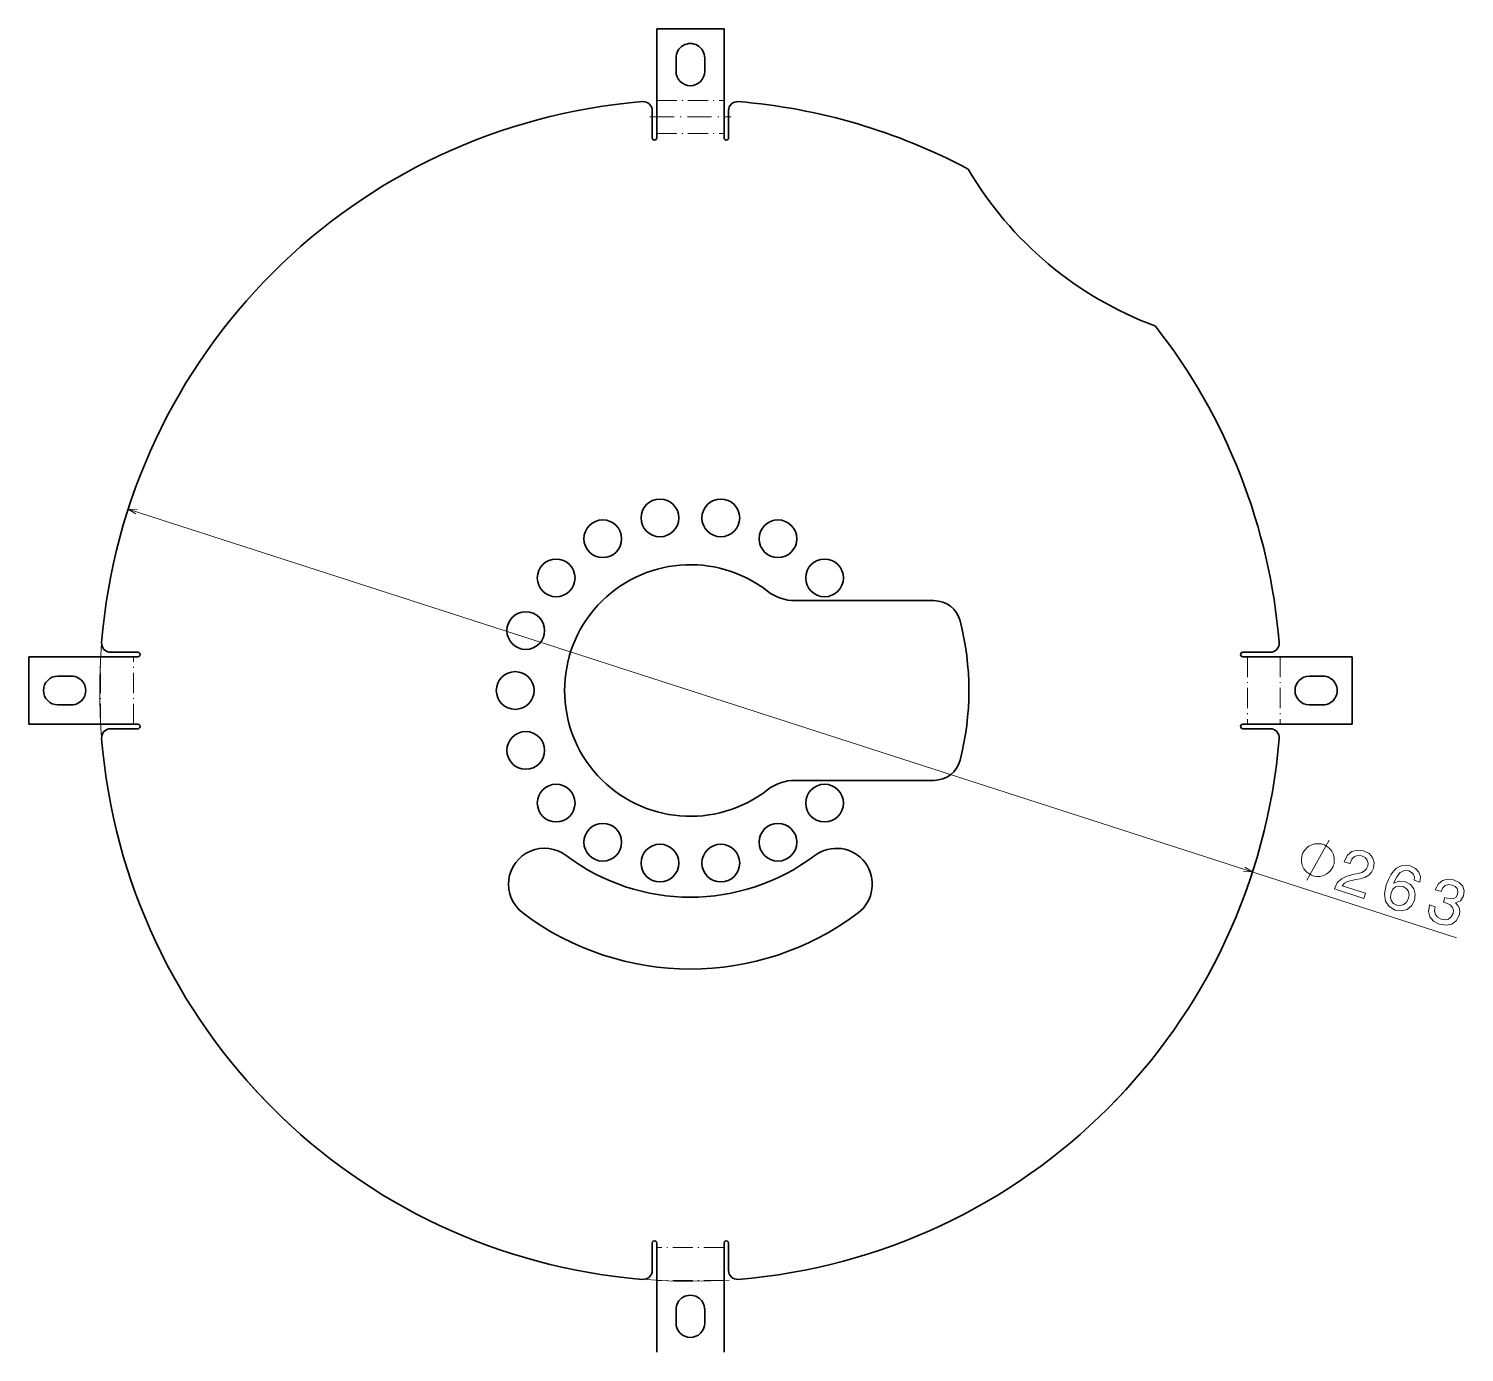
# Model space of a CAD drawing. Extents: x 51 to 371, y 275 to 570.
import ezdxf

# ---------------------------------------------------------------- set-up
doc = ezdxf.new("R2010")
doc.units = 0
doc.linetypes.add('DASHDOT', pattern=[18.5, 12, -3, 0.5, -3])

msp = doc.modelspace()

# ---------------------------------------------------------------- linework, layer by layer
at = {"color": 7, "lineweight": 35, "ltscale": 0.375}
for p, q in [((190.91803, 569.989563), (205.91803, 569.989563)), ((51.117554, 415.189087), (51.117554, 430.189087)), ((345.718506, 430.189087), (345.718506, 415.189087))]:
    msp.add_line(p, q, dxfattribs=at)
at = {"color": 7, "lineweight": 35, "ltscale": 0.4}
for p, q in [((190.91803, 553.989563), (190.91803, 569.989563)), ((205.91803, 553.989563), (205.91803, 569.989563)), ((67.117554, 430.189087), (51.117554, 430.189087)), ((329.718506, 430.189087), (345.718506, 430.189087)), ((67.117554, 415.189087), (51.117554, 415.189087)), ((329.718506, 415.189087), (345.718506, 415.189087)), ((190.91803, 291.388611), (190.91803, 275.388611)), ((205.91803, 291.388611), (205.91803, 275.388611))]:
    msp.add_line(p, q, dxfattribs=at)
at = {"color": 7, "lineweight": 35, "ltscale": 0.075}
for p, q in [((195.218033, 560.489563), (195.218033, 563.489563)), ((201.618027, 560.489563), (201.618027, 563.489563)), ((60.617554, 425.889099), (57.617554, 425.889099)), ((336.218506, 425.889099), (339.218506, 425.889099)), ((60.617554, 419.489075), (57.617554, 419.489075)), ((336.218506, 419.489075), (339.218506, 419.489075)), ((195.218033, 284.888611), (195.218033, 281.888611)), ((201.618027, 284.888611), (201.618027, 281.888611))]:
    msp.add_line(p, q, dxfattribs=at)
at = {"color": 7, "lineweight": 35, "ltscale": 0.182512}
for p, q in [((190.91803, 546.689087), (190.91803, 553.989563)), ((205.91803, 546.689087), (205.91803, 553.989563)), ((74.41803, 430.189087), (67.117554, 430.189087)), ((322.41803, 430.189087), (329.718506, 430.189087)), ((74.41803, 415.189087), (67.117554, 415.189087)), ((322.41803, 415.189087), (329.718506, 415.189087)), ((190.91803, 298.689087), (190.91803, 291.388611)), ((205.91803, 298.689087), (205.91803, 291.388611))]:
    msp.add_line(p, q, dxfattribs=at)
at = {"color": 7, "linetype": 'DASHDOT', "lineweight": 13, "ltscale": 0.375}
for p, q in [((190.91803, 553.989563), (205.91803, 553.989563)), ((190.91803, 546.689087), (205.91803, 546.689087)), ((67.117554, 415.189087), (67.117554, 430.189087)), ((74.41803, 415.189087), (74.41803, 430.189087)), ((322.41803, 430.189087), (322.41803, 415.189087)), ((329.718506, 430.189087), (329.718506, 415.189087)), ((205.91803, 298.689087), (190.91803, 298.689087)), ((205.91803, 291.388611), (190.91803, 291.388611))]:
    msp.add_line(p, q, dxfattribs=at)
at = {"color": 7, "linetype": 'DASHDOT', "lineweight": 13, "ltscale": 0.45}
msp.add_line((189.41803, 550.339355), (207.41803, 550.339355), dxfattribs=at)
at = {"color": 7, "lineweight": 35, "ltscale": 0.15184}
for p, q in [((189.91803, 545.689087), (189.91803, 551.762695)), ((206.91803, 545.689087), (206.91803, 551.762695)), ((321.41803, 431.189087), (327.491638, 431.189087)), ((321.41803, 414.189087), (327.491638, 414.189087)), ((189.91803, 299.689087), (189.91803, 293.615479)), ((206.91803, 299.689087), (206.91803, 293.615479))]:
    msp.add_line(p, q, dxfattribs=at)
at = {"color": 7, "lineweight": 35, "ltscale": 0.025}
for p, q in [((190.91803, 546.689087), (190.91803, 545.689087)), ((205.91803, 546.689087), (205.91803, 545.689087)), ((74.41803, 430.189087), (75.41803, 430.189087)), ((322.41803, 430.189087), (321.41803, 430.189087)), ((74.41803, 415.189087), (75.41803, 415.189087)), ((322.41803, 415.189087), (321.41803, 415.189087)), ((190.91803, 298.689087), (190.91803, 299.689087)), ((205.91803, 298.689087), (205.91803, 299.689087))]:
    msp.add_line(p, q, dxfattribs=at)
at = {"color": 7, "lineweight": 13}
msp.add_line((73.276672, 463.085754), (368.971436, 367.633057), dxfattribs=at)
at = {"color": 7, "lineweight": 35}
for p, q in [((252.639801, 442.689087), (221.741837, 442.689087)), ((221.741837, 402.689087), (252.639801, 402.689087))]:
    msp.add_line(p, q, dxfattribs=at)
at = {"color": 7, "lineweight": 35, "ltscale": 0.151841}
for p, q in [((75.41803, 431.189087), (69.344406, 431.189087)), ((75.41803, 414.189087), (69.344406, 414.189087))]:
    msp.add_line(p, q, dxfattribs=at)
at = {"color": 7, "lineweight": 13}
for points in [[(75.274124, 462.984894), (73.276672, 463.085754), (74.956085, 461.999664)], [(335.621887, 380.500183), (340.597168, 389.402222)], [(321.561951, 382.39328), (323.559387, 382.292419), (321.879974, 383.37851)]]:
    msp.add_lwpolyline(points, dxfattribs=at)
for points in [[(341.598877, 383.824829), (341.701294, 384.142029), (341.747498, 384.827667), (341.742493, 385.354675), (341.686279, 385.723083), (341.522644, 386.301331), (341.200439, 386.930725), (340.827026, 387.40155), (340.560974, 387.662567), (340.136353, 387.974762), (339.553131, 388.338165), (339.235901, 388.440582), (338.918701, 388.542969), (338.233093, 388.589172), (337.706055, 388.584167), (337.337646, 388.527954), (336.759399, 388.364319), (336.130005, 388.042114), (335.65918, 387.668701), (335.398193, 387.402679), (335.085968, 386.978058), (334.722565, 386.394836), (334.620178, 386.077606), (334.517761, 385.760376), (334.471558, 385.074768), (334.476563, 384.547729), (334.532776, 384.179321), (334.696411, 383.601105), (335.018616, 382.97168), (335.392029, 382.500854), (335.658081, 382.239868), (336.082703, 381.927643), (336.665894, 381.56424), (336.983124, 381.461853), (337.300354, 381.359436), (337.985962, 381.313263), (338.513, 381.318268), (338.881409, 381.374451), (339.459656, 381.538086), (340.08905, 381.860291), (340.559875, 382.233734), (340.820862, 382.499756), (341.133087, 382.924377), (341.49649, 383.507599)], [(341.796143, 378.50708), (348.337006, 376.39563), (348.717682, 377.57489), (343.548096, 379.243713), (344.044067, 379.795227), (344.710388, 380.170654), (346.546753, 380.652893), (347.488556, 380.803101), (348.583923, 381.100586), (349.449738, 381.578186), (350.081116, 382.2677), (350.514832, 383.142181), (350.653564, 384.369263), (350.301208, 385.48233), (349.499817, 386.376953), (348.290955, 386.994324), (346.899323, 387.186157), (345.690247, 386.864807), (344.713806, 386.044403), (344.056152, 384.75769), (343.994202, 384.565735), (345.242035, 384.162903), (345.277435, 384.272614), (345.701843, 385.165222), (346.293396, 385.731323), (347.024719, 385.979797), (347.855011, 385.878326), (348.606079, 385.484467), (349.085022, 384.951294), (349.296356, 384.292572), (349.216583, 383.576416), (348.916992, 382.976624), (348.483795, 382.52594), (347.894501, 382.201355), (347.158356, 381.984741), (346.207672, 381.807098), (344.589417, 381.390747), (343.351105, 380.791138), (342.434753, 379.87561), (341.809448, 378.548218)], [(360.835419, 380.03772), (360.933411, 381.232544), (360.595673, 382.250061), (359.831421, 383.072113), (358.682281, 383.639923), (357.842255, 383.805084), (357.058838, 383.770325), (356.304535, 383.544403), (355.588684, 383.109283), (354.933868, 382.487885), (354.335632, 381.666534), (353.793945, 380.645203), (353.345154, 379.442505), (352.935974, 377.42453), (353.151978, 375.795227), (353.960815, 374.595367), (355.348785, 373.829346), (356.758575, 373.64679), (357.981354, 373.963715), (358.967102, 374.765991), (359.616302, 375.979706), (359.803711, 377.357635), (359.496094, 378.562256), (358.726105, 379.507324), (357.59024, 380.116241), (356.199036, 380.262512), (354.973145, 379.795197), (355.66571, 381.237152), (356.454224, 382.178802), (357.334167, 382.606384), (358.337463, 382.52478), (358.987671, 382.193756), (359.415771, 381.737579), (359.603638, 381.147003), (359.573883, 380.444946)], [(362.967834, 374.973511), (362.936829, 374.877533), (362.731323, 373.490295), (363.057068, 372.294952), (363.868195, 371.336609), (365.13678, 370.669708), (366.638123, 370.442474), (367.902466, 370.700562), (368.897919, 371.439087), (369.543152, 372.593536), (369.69458, 373.437988), (369.605408, 374.193573), (369.275513, 374.860291), (368.736847, 375.442993), (369.867188, 375.895752), (370.563232, 376.973206), (370.70282, 378.109192), (370.374359, 379.108551), (369.578247, 379.925781), (368.319397, 380.528992), (367.014465, 380.707947), (365.873535, 380.410034), (364.946625, 379.649353), (364.329285, 378.440491), (364.298279, 378.344513), (365.518677, 377.950562), (365.911682, 378.792725), (366.471832, 379.308411), (367.171692, 379.50647), (368.024994, 379.382416), (368.702637, 379.042542), (369.130737, 378.586365), (369.295654, 378.018341), (369.215454, 377.347717), (368.875122, 376.715668), (368.399963, 376.369385), (367.735474, 376.281036), (366.927307, 376.45108), (366.396973, 376.637421), (366.047272, 375.554138), (366.728027, 375.364685), (367.552063, 374.962402), (368.090332, 374.425232), (368.301636, 373.76651), (368.213013, 373.022919), (367.80545, 372.276276), (367.217468, 371.815002), (366.467163, 371.648407), (365.590881, 371.795013), (364.77124, 372.210999), (364.273254, 372.825989), (364.088074, 373.612549), (364.22937, 374.566284)], [(358.281769, 376.395355), (357.852051, 375.58017), (357.255646, 375.045898), (356.496948, 374.806305), (355.684753, 374.917053), (354.919983, 375.315338), (354.440186, 375.939636), (354.254974, 376.726196), (354.410431, 377.629913), (354.821991, 378.435822), (355.414001, 378.95636), (356.177551, 379.164124), (357.076416, 379.040527), (357.768188, 378.650635), (358.229492, 378.062653), (358.405396, 377.29422)]]:
    msp.add_lwpolyline(points, close=True, dxfattribs=at)
at = {"color": 7, "lineweight": 35}
for centre in [(191.645752, 461.096588), (205.190308, 461.096588), (178.91803, 456.464081), (217.91803, 456.464081), (168.542297, 447.757813), (228.293762, 447.757813), (161.77002, 436.027863), (159.41803, 422.689087), (161.77002, 409.350311), (168.542297, 397.620361), (228.293762, 397.620361), (178.91803, 388.914093), (217.91803, 388.914093), (191.645752, 384.281586), (205.190308, 384.281586)]:
    msp.add_circle(centre, 4.2, dxfattribs=at)
for centre, radius, start, end in [((198.41803, 563.489563), 3.2, 0, 180.000005), ((198.41803, 560.489563), 3.2, 180.000005, 360), ((198.41803, 422.689087), 131.5, 94.650706, 175.349288), ((187.91803, 551.762695), 2, 0, 94.650706), ((208.91803, 551.762695), 2, 85.349293, 180.000005), ((198.41803, 422.689087), 131.5, 61.94233, 85.349293), ((190.41803, 545.689087), 0.5, 180.000005, 360), ((206.41803, 545.689087), 0.5, 180.000005, 360), ((330.134705, 579.722046), 81, 210.399022, 249.622237), ((198.41803, 422.689087), 131.5, 4.650709, 38.078933), ((198.41803, 422.689087), 28, 52.136354, 307.863646), ((221.741837, 452.689087), 10, 232.136359, 269.999997), ((252.639801, 436.689087), 6, 14.477511, 90.000003), ((198.41803, 422.689087), 62, 345.522489, 14.477511), ((69.344406, 433.189087), 2, 175.349288, 269.999997), ((327.491638, 433.189087), 2, 269.999997, 4.650709), ((75.41803, 430.689087), 0.5, 269.999997, 90.000003), ((321.41803, 430.689087), 0.5, 90.000003, 269.999997), ((57.617554, 422.689087), 3.2, 90.000003, 269.999997), ((60.617554, 422.689087), 3.2, 269.999997, 90.000003), ((336.218506, 422.689087), 3.2, 90.000003, 269.999997), ((339.218506, 422.689087), 3.2, 269.999997, 90.000003), ((69.344406, 412.189087), 2, 90.000003, 184.650712), ((75.41803, 414.689087), 0.5, 269.999997, 90.000003), ((321.41803, 414.689087), 0.5, 90.000003, 269.999997), ((327.491638, 412.189087), 2, 355.349291, 90.000003), ((198.41803, 422.689087), 131.5, 184.650712, 265.349294), ((198.41803, 422.689087), 131.5, 274.650707, 355.349291), ((252.639801, 408.689087), 6, 269.999997, 345.522489), ((221.741837, 392.689087), 10, 90.000003, 127.863641), ((165.91803, 379.56427), 8, 52.997357, 232.997359), ((230.91803, 379.56427), 8, 307.002643, 127.002641), ((198.41803, 422.689087), 46, 232.997359, 307.002643), ((198.41803, 422.689087), 62, 232.997359, 307.002643), ((190.41803, 299.689087), 0.5, 0, 180.000005), ((206.41803, 299.689087), 0.5, 0, 180.000005), ((187.91803, 293.615479), 2, 265.349294, 360), ((208.91803, 293.615479), 2, 179.999995, 274.650707), ((198.41803, 284.888611), 3.2, 0, 180.000005), ((198.41803, 281.888611), 3.2, 180.000005, 360)]:
    msp.add_arc(centre, radius, start, end, dxfattribs=at)
at = {"color": 7, "lineweight": 13}
for start, end in [(161.238076, 273.779278), (315.871411, 342.980927)]:
    msp.add_arc((198.41803, 422.689087), 131.5, start, end, dxfattribs=at)

doc.saveas('drawing.dxf')
